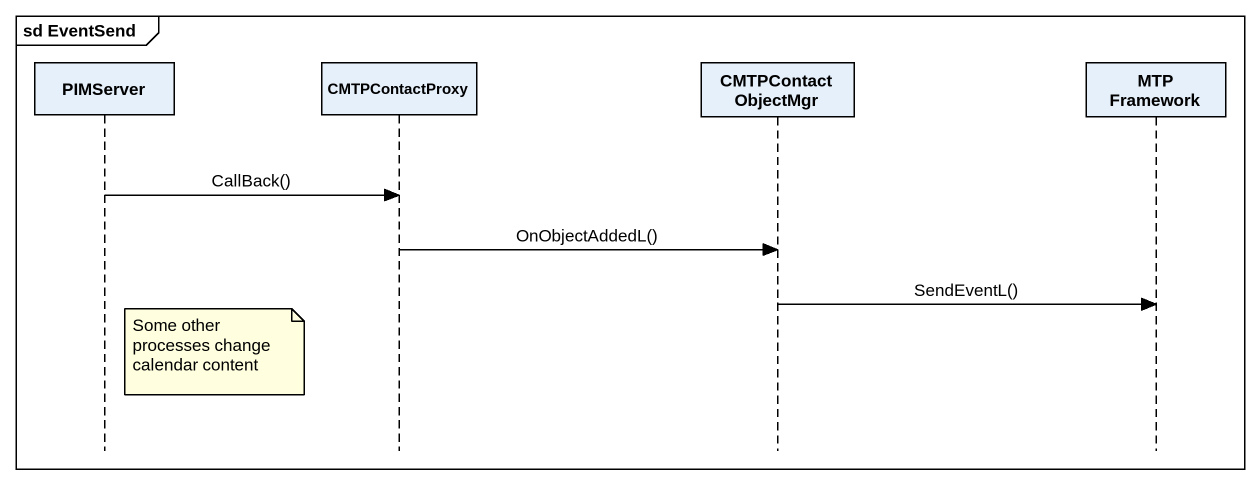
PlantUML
@startuml
mainframe sd EventSend
hide footbox
participant PIMServer
participant CMTPContactProxy
participant CMTPContactObjectMgr
participant "MTP Framework" as MTP_Framework

PIMServer -> CMTPContactProxy : CallBack()
CMTPContactProxy -> CMTPContactObjectMgr : OnObjectAddedL()
CMTPContactObjectMgr -> MTP_Framework : SendEventL()
note right of PIMServer : Some other processes change calendar content
@enduml
